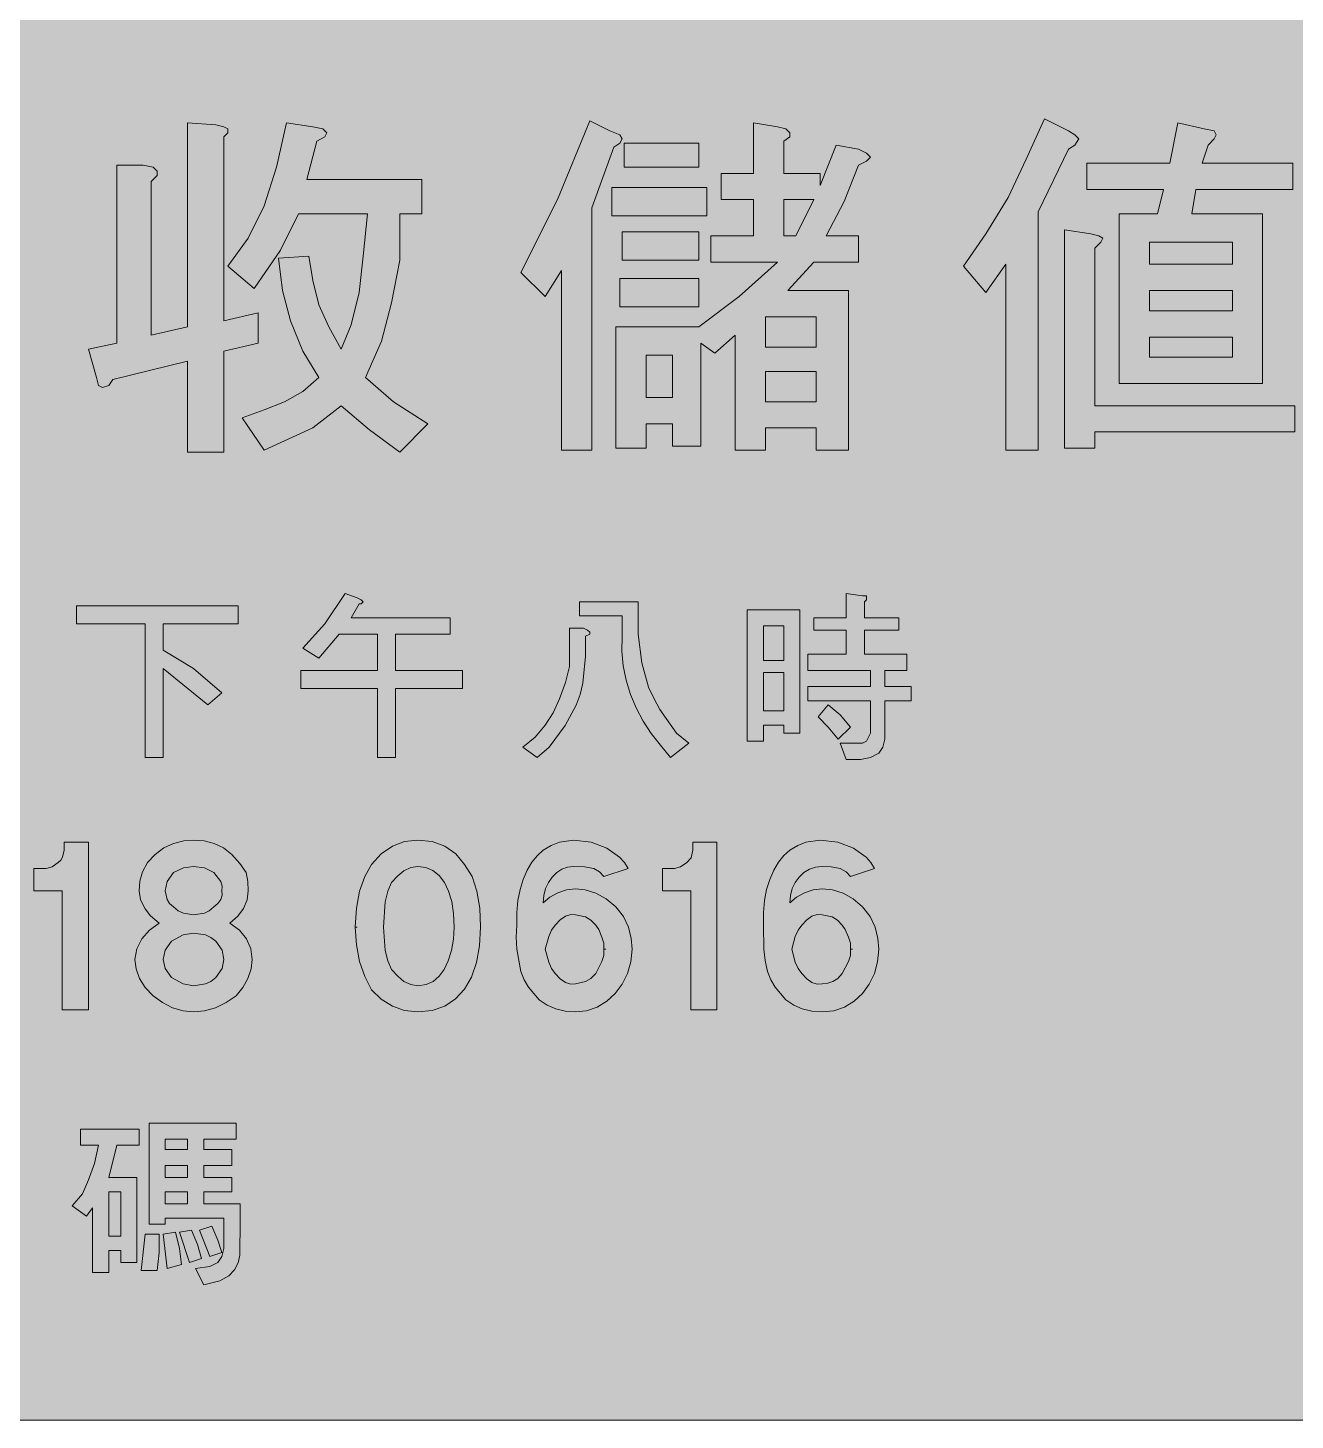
# Model space of a CAD drawing. Header units: metres. Extents: x 10 to 559, y 12 to 260.
# Drawn here: x 342.5 to 455.4, y 12.1 to 136.1 of the extents above; entities that cross this region are included whole.
import ezdxf

# ---------------------------------------------------------------- set-up
doc = ezdxf.new("R2010")
doc.units = ezdxf.units.M
for name, color, linetype, true_color in [('FILL_FIREBRICK_C36B00', 7, 'Continuous', 0xc36b00), ('FILL_WHITE_FFFFFF', 7, 'Continuous', 0xffffff), ('STROKE_WHITE_FFFFFF', 7, 'Continuous', 0xffffff)]:
    doc.layers.add(name, color=color, linetype=linetype, true_color=true_color)

msp = doc.modelspace()

# ---------------------------------------------------------------- hatches: boundary and pattern name
at = {"layer": 'FILL_FIREBRICK_C36B00', "true_color": 0xc36b00}
h = msp.add_hatch(color=7, dxfattribs=at)
h.dxf.hatch_style = 1
h.paths.add_polyline_path([(553.76, 259.97), (555.08, 259.58), (556.32, 258.96), (557.46, 258.12), (558.3, 256.98), (558.92, 255.74), (559.31, 254.42), (559.44, 253.08), (559.44, 19.26), (559.31, 17.91), (558.9, 16.56), (558.25, 15.32), (557.46, 14.22), (556.29, 13.28), (555.01, 12.6), (553.69, 12.2), (552.42, 12.06), (17.28, 12.06), (16.04, 12.2), (14.78, 12.6), (13.56, 13.28), (12.42, 14.22), (11.48, 15.36), (10.8, 16.61), (10.4, 17.92), (10.26, 19.26), (10.26, 253.08), (10.4, 254.34), (10.8, 255.6), (11.48, 256.93), (12.42, 258.12), (13.52, 259.04), (14.12, 259.36), (14.76, 259.56), (16.09, 259.97), (17.28, 260.1), (552.42, 260.1), (553.76, 259.97)])
at = {"layer": 'FILL_WHITE_FFFFFF', "true_color": 0xffffff}
h = msp.add_hatch(color=7, dxfattribs=at)
h.dxf.hatch_style = 1
h.paths.add_polyline_path([(389.7, 120.78), (392.58, 127.8), (394.38, 126.9), (395.28, 126.54), (395.46, 126.18), (395.28, 125.82), (394.74, 125.46), (392.76, 120.06), (392.76, 98.46), (390.06, 98.46), (390.06, 114.48), (388.62, 112.14), (386.46, 114.3), (389.7, 120.78)])
h = msp.add_hatch(color=7, dxfattribs=at)
h.dxf.hatch_style = 1
h.paths.add_polyline_path([(427.86, 117.72), (429.84, 120.96), (431.46, 124.38), (433.08, 127.98), (435.24, 126.9), (435.78, 126.54), (436.14, 126.18), (435.78, 125.64), (435.24, 125.28), (432.54, 119.7), (432.54, 98.46), (429.66, 98.46), (429.66, 115.02), (427.86, 112.5), (425.88, 114.84), (427.86, 117.72)])
h = msp.add_hatch(color=7, dxfattribs=at)
h.dxf.hatch_style = 1
h.paths.add_polyline_path([(350.46, 108), (350.46, 123.84), (352.8, 123.84), (353.7, 123.66), (354.06, 123.3), (354.06, 122.94), (353.52, 122.4), (353.52, 108.72), (356.76, 109.44), (356.76, 127.62), (359.28, 127.44), (360, 127.26), (360.36, 127.08), (360.36, 126.72), (360, 126.36), (360, 109.98), (363.06, 110.7), (363.06, 108), (360, 107.28), (360, 98.28), (356.76, 98.28), (356.76, 106.38), (350.1, 104.76), (349.74, 104.22), (349.2, 104.04), (348.84, 104.22), (348.66, 104.94), (347.94, 107.46), (350.46, 108)])
h = msp.add_hatch(color=7, dxfattribs=at)
h.dxf.hatch_style = 1
h.paths.add_polyline_path([(362.16, 117.36), (363.6, 120.24), (364.68, 123.66), (365.58, 127.62), (367.92, 127.26), (368.82, 127.08), (369.18, 126.72), (369, 126.36), (368.28, 126), (367.38, 122.58), (377.64, 122.58), (377.64, 119.52), (375.66, 119.52), (375.66, 115.38), (374.94, 111.6), (374.04, 108.18), (372.6, 104.94), (375.12, 102.78), (378.18, 100.8), (375.66, 98.28), (372.96, 100.26), (370.44, 102.42), (367.92, 100.44), (363.6, 98.46), (361.62, 101.34), (363.6, 102.06), (365.4, 102.78), (367.02, 103.68), (368.46, 104.94), (367.02, 107.28), (365.94, 109.98), (365.22, 112.68), (364.86, 115.56), (367.56, 115.74), (367.92, 113.58), (368.46, 111.42), (369.36, 109.44), (370.44, 107.46), (371.34, 109.62), (372.06, 112.5), (372.42, 115.74), (372.78, 119.52), (366.66, 119.52), (365.04, 116.28), (362.7, 112.86), (360.36, 114.84), (362.16, 117.36)])
h = msp.add_hatch(color=7, dxfattribs=at)
h.dxf.hatch_style = 1
h.paths.add_polyline_path([(403.38, 115.2), (403.38, 117.54), (407.16, 117.54), (407.16, 120.78), (404.28, 120.78), (404.28, 123.12), (407.16, 123.12), (407.16, 127.62), (409.32, 127.26), (410.04, 127.08), (410.4, 126.72), (410.4, 126.36), (409.86, 126), (409.86, 123.12), (413.1, 123.12), (413.1, 122.04), (414.54, 125.64), (416.52, 125.28), (417.24, 124.92), (417.6, 124.56), (417.24, 124.2), (416.52, 123.84), (415.26, 120.6), (413.64, 117.54), (416.52, 117.54), (416.52, 115.2), (412.56, 115.2), (410.22, 112.68), (415.62, 112.68), (415.62, 98.46), (412.74, 98.46), (412.74, 100.44), (408.24, 100.44), (408.24, 98.46), (405.54, 98.46), (405.54, 108.72), (403.74, 107.1), (402.48, 108), (402.48, 98.82), (399.96, 98.82), (399.96, 100.8), (397.62, 100.8), (397.62, 98.64), (394.92, 98.64), (394.92, 109.44), (402.3, 109.44), (405.9, 112.14), (409.32, 115.2), (403.38, 115.2)])
h.paths.add_polyline_path([(412.56, 120.78), (409.86, 120.78), (409.86, 117.54), (410.94, 117.54), (412.56, 120.78)], flags=16)
h.paths.add_polyline_path([(397.62, 103.14), (399.96, 103.14), (399.96, 106.92), (397.62, 106.92), (397.62, 103.14)], flags=16)
h.paths.add_polyline_path([(408.24, 110.34), (408.24, 107.64), (412.74, 107.64), (412.74, 110.34), (408.24, 110.34)], flags=16)
h.paths.add_polyline_path([(412.74, 105.48), (408.24, 105.48), (408.24, 102.78), (412.74, 102.78), (412.74, 105.48)], flags=16)
h = msp.add_hatch(color=7, dxfattribs=at)
h.dxf.hatch_style = 1
h.paths.add_polyline_path([(448.2, 126.9), (448.38, 126.54), (448.2, 126.18), (447.66, 125.64), (447.12, 124.02), (455.22, 124.02), (455.22, 121.68), (446.58, 121.68), (446.22, 119.52), (452.52, 119.52), (452.52, 104.4), (439.74, 104.4), (439.74, 119.52), (443.16, 119.52), (443.7, 121.68), (436.86, 121.68), (436.86, 124.02), (444.24, 124.02), (444.96, 127.62), (447.3, 127.08), (448.2, 126.9)])
h.paths.add_polyline_path([(442.44, 110.88), (449.82, 110.88), (449.82, 112.68), (442.44, 112.68), (442.44, 110.88)], flags=16)
h.paths.add_polyline_path([(442.44, 108.54), (442.44, 106.74), (449.82, 106.74), (449.82, 108.54), (442.44, 108.54)], flags=16)
h.paths.add_polyline_path([(449.82, 117), (442.44, 117), (442.44, 115.02), (449.82, 115.02), (449.82, 117)], flags=16)
h = msp.add_hatch(color=7, dxfattribs=at)
h.dxf.hatch_style = 1
h.paths.add_polyline_path([(402.3, 125.82), (402.3, 123.66), (395.64, 123.66), (395.64, 125.82), (402.3, 125.82)])
h = msp.add_hatch(color=7, dxfattribs=at)
h.dxf.hatch_style = 1
h.paths.add_polyline_path([(403.02, 121.86), (403.02, 119.34), (394.56, 119.34), (394.56, 121.86), (403.02, 121.86)])
h = msp.add_hatch(color=7, dxfattribs=at)
h.dxf.hatch_style = 1
h.paths.add_polyline_path([(402.3, 117.9), (402.3, 115.38), (395.46, 115.38), (395.46, 117.9), (402.3, 117.9)])
h = msp.add_hatch(color=7, dxfattribs=at)
h.dxf.hatch_style = 1
h.paths.add_polyline_path([(437.94, 117.54), (438.3, 117.36), (438.12, 117), (437.58, 116.46), (437.58, 102.42), (455.4, 102.42), (455.4, 100.08), (437.58, 100.08), (437.58, 98.64), (434.88, 98.64), (434.88, 118.08), (437.22, 117.72), (437.94, 117.54)])
h = msp.add_hatch(color=7, dxfattribs=at)
h.dxf.hatch_style = 1
h.paths.add_polyline_path([(402.3, 113.76), (402.3, 111.24), (395.28, 111.24), (395.28, 113.76), (402.3, 113.76)])
h = msp.add_hatch(color=7, dxfattribs=at)
h.dxf.hatch_style = 1
h.paths.add_polyline_path([(369, 82.98), (370.8, 85.68), (371.88, 85.32), (372.24, 85.14), (372.42, 84.96), (372.24, 84.78), (372.06, 84.78), (371.34, 83.52), (380.16, 83.52), (380.16, 82.08), (375.3, 82.08), (375.3, 78.84), (381.24, 78.84), (381.24, 77.22), (375.3, 77.22), (375.3, 71.1), (373.68, 71.1), (373.68, 77.22), (366.84, 77.22), (366.84, 78.84), (373.68, 78.84), (373.68, 82.08), (370.26, 82.08), (368.46, 79.92), (367.02, 80.82), (369, 82.98)])
h = msp.add_hatch(color=7, dxfattribs=at)
h.dxf.hatch_style = 1
h.paths.add_polyline_path([(415.44, 82.44), (412.56, 82.44), (412.56, 83.52), (415.44, 83.52), (415.44, 85.68), (416.88, 85.5), (417.24, 85.5), (417.24, 85.14), (417.06, 84.96), (417.06, 83.52), (420.12, 83.52), (420.12, 82.44), (417.06, 82.44), (417.06, 80.28), (420.84, 80.28), (420.84, 78.84), (418.86, 78.84), (418.86, 77.4), (421.2, 77.4), (421.2, 76.14), (418.86, 76.14), (418.86, 72.72), (418.68, 72), (418.32, 71.46), (417.6, 71.1), (416.7, 70.92), (415.44, 70.92), (414.9, 72.36), (416.88, 72.36), (417.24, 72.54), (417.6, 73.26), (417.6, 76.14), (412.02, 76.14), (412.02, 77.4), (417.6, 77.4), (417.6, 78.84), (412.02, 78.84), (412.02, 80.28), (415.44, 80.28), (415.44, 82.44)])
h = msp.add_hatch(color=7, dxfattribs=at)
h.dxf.hatch_style = 1
h.paths.add_polyline_path([(361.26, 84.6), (361.26, 82.98), (354.6, 82.98), (354.6, 80.64), (357.3, 79.02), (359.82, 76.86), (358.56, 75.78), (354.6, 79.02), (354.6, 71.1), (352.98, 71.1), (352.98, 82.98), (346.86, 82.98), (346.86, 84.6), (361.26, 84.6)])
h = msp.add_hatch(color=7, dxfattribs=at)
h.dxf.hatch_style = 1
h.paths.add_polyline_path([(396.9, 84.96), (396.9, 82.08), (397.22, 79.52), (397.83, 77.36), (398.28, 76.36), (398.83, 75.36), (400.32, 73.26), (401.4, 72.36), (399.78, 71.1), (398.88, 72.18), (398.07, 73.22), (397.35, 74.33), (396.73, 75.5), (396.22, 76.71), (395.83, 77.97), (395.57, 79.26), (395.44, 80.57), (395.46, 81.9), (395.46, 83.7), (391.68, 83.7), (391.68, 84.96), (396.9, 84.96)])
h = msp.add_hatch(color=7, dxfattribs=at)
h.dxf.hatch_style = 1
h.paths.add_polyline_path([(409.86, 73.26), (409.86, 73.98), (408.06, 73.98), (408.06, 72.54), (406.62, 72.54), (406.62, 84.24), (411.3, 84.24), (411.3, 73.26), (409.86, 73.26)])
h.paths.add_polyline_path([(408.06, 82.8), (408.06, 79.74), (409.86, 79.74), (409.86, 82.8), (408.06, 82.8)], flags=16)
h.paths.add_polyline_path([(409.86, 78.66), (408.06, 78.66), (408.06, 75.24), (409.86, 75.24), (409.86, 78.66)], flags=16)
h = msp.add_hatch(color=7, dxfattribs=at)
h.dxf.hatch_style = 1
h.paths.add_polyline_path([(387.72, 72.9), (388.62, 73.98), (389.34, 75.06), (389.88, 76.32), (390.42, 77.76), (390.78, 79.2), (390.78, 82.62), (392.04, 82.62), (392.4, 82.44), (392.58, 82.26), (392.58, 82.08), (392.22, 81.9), (392.22, 80.1), (391.96, 77.72), (391.72, 76.7), (391.38, 75.75), (390.41, 73.94), (388.98, 72), (387.9, 71.1), (386.64, 72), (387.72, 72.9)])
h = msp.add_hatch(color=7, dxfattribs=at)
h.dxf.hatch_style = 1
h.paths.add_polyline_path([(414.9, 74.88), (415.8, 73.8), (414.72, 72.72), (413.82, 73.8), (412.92, 74.7), (413.82, 75.78), (414.9, 74.88)])
h = msp.add_hatch(color=7, dxfattribs=at)
h.dxf.hatch_style = 1
h.paths.add_polyline_path([(345.6, 48.6), (345.6, 59.22), (343.08, 59.22), (343.08, 61.2), (344.16, 61.2), (344.7, 61.34), (345.24, 61.74), (345.48, 61.93), (345.64, 62.21), (345.78, 62.82), (345.78, 63.54), (347.94, 63.54), (347.94, 48.6), (345.6, 48.6)])
h = msp.add_hatch(color=7, dxfattribs=at)
h.dxf.hatch_style = 1
h.paths.add_polyline_path([(362.39, 54.04), (362.52, 53.1), (362.42, 52.26), (362.14, 51.41), (361.68, 50.59), (361.08, 49.86), (360.21, 49.26), (359.26, 48.8), (358.27, 48.52), (357.3, 48.42), (356.36, 48.52), (355.43, 48.8), (354.54, 49.26), (353.7, 49.86), (352.99, 50.59), (352.48, 51.41), (352.18, 52.26), (352.08, 53.1), (352.24, 54.04), (352.69, 54.92), (353.37, 55.71), (354.24, 56.34), (353.47, 56.97), (352.98, 57.6), (352.57, 58.41), (352.44, 59.22), (352.51, 60.06), (352.75, 60.91), (353.2, 61.73), (353.88, 62.46), (354.64, 63.04), (355.52, 63.43), (356.44, 63.65), (357.3, 63.72), (358.24, 63.65), (359.14, 63.43), (359.98, 63.04), (360.72, 62.46), (361.42, 61.65), (361.98, 60.84), (362.14, 60.03), (362.16, 59.22), (362.06, 58.42), (361.75, 57.65), (361.25, 56.94), (360.54, 56.34), (361.38, 55.71), (362, 54.92), (362.39, 54.04)])
h.paths.add_polyline_path([(354.76, 53.91), (354.6, 53.1), (354.76, 52.29), (355.32, 51.48), (356.38, 50.92), (357.3, 50.76), (358.36, 50.92), (358.84, 51.14), (359.28, 51.48), (359.84, 52.29), (360, 53.1), (359.84, 53.91), (359.28, 54.72), (358.84, 55.06), (358.36, 55.28), (357.3, 55.44), (356.38, 55.28), (355.32, 54.72), (354.76, 53.91)], flags=16)
h.paths.add_polyline_path([(358.69, 57.44), (359.1, 57.78), (359.47, 58.08), (359.73, 58.43), (359.86, 58.82), (359.82, 59.22), (359.86, 59.63), (359.73, 60.03), (359.1, 60.84), (358.27, 61.25), (357.3, 61.38), (356.4, 61.25), (355.5, 60.84), (354.94, 60.03), (354.78, 59.22), (354.94, 58.43), (355.16, 58.08), (355.5, 57.78), (355.93, 57.44), (356.4, 57.22), (357.3, 57.06), (358.27, 57.22), (358.69, 57.44)], flags=16)
h = msp.add_hatch(color=7, dxfattribs=at)
h.dxf.hatch_style = 1
h.paths.add_polyline_path([(372.08, 59.18), (372.54, 60.49), (373.14, 61.56), (374.01, 62.51), (375.01, 63.18), (376.1, 63.59), (377.28, 63.72), (378.56, 63.59), (379.69, 63.18), (380.65, 62.51), (381.42, 61.56), (382.1, 60.49), (382.54, 59.18), (382.79, 57.66), (382.86, 55.98), (382.77, 54.31), (382.49, 52.82), (382.04, 51.53), (381.42, 50.45), (380.63, 49.58), (379.67, 48.94), (378.55, 48.55), (377.28, 48.42), (376.1, 48.55), (375.01, 48.94), (374.01, 49.56), (373.14, 50.4), (372.54, 51.58), (372.08, 52.92), (371.8, 54.4), (371.7, 55.98), (371.8, 57.66), (372.08, 59.18)])
h.paths.add_polyline_path([(378.65, 51.14), (379.18, 51.6), (379.62, 52.2), (379.99, 52.97), (380.27, 53.89), (380.46, 54.91), (380.52, 55.98), (380.46, 57.19), (380.29, 58.27), (380.02, 59.19), (379.64, 59.96), (379.18, 60.57), (378.62, 61.02), (377.99, 61.29), (377.28, 61.38), (376.64, 61.28), (376.04, 61), (375.48, 60.54), (374.94, 59.94), (374.6, 59.17), (374.38, 58.23), (374.22, 55.98), (374.38, 53.89), (374.6, 52.97), (374.94, 52.2), (375.48, 51.6), (376.04, 51.14), (376.64, 50.86), (377.28, 50.76), (378.03, 50.86), (378.65, 51.14)], flags=16)
h = msp.add_hatch(color=7, dxfattribs=at)
h.dxf.hatch_style = 1
h.paths.add_polyline_path([(389.56, 48.69), (388.79, 49.03), (388.08, 49.5), (387.13, 50.63), (386.76, 51.27), (386.46, 52.02), (386.08, 54.02), (386.03, 55.08), (386.1, 56.16), (386.09, 57.28), (386.19, 58.34), (386.38, 59.33), (386.66, 60.23), (387.02, 61.04), (387.44, 61.75), (387.92, 62.35), (388.44, 62.82), (389.16, 63.25), (389.88, 63.54), (391.14, 63.72), (392.71, 63.53), (394.11, 63), (395.24, 62.2), (395.67, 61.72), (396, 61.2), (393.84, 60.48), (393.46, 60.91), (392.94, 61.2), (392.11, 61.36), (391.14, 61.38), (390.61, 61.31), (390.11, 61.13), (389.65, 60.83), (389.25, 60.44), (388.91, 59.96), (388.66, 59.41), (388.5, 58.8), (388.44, 58.14), (389.04, 58.64), (389.74, 59.04), (390.52, 59.3), (391.32, 59.4), (392.19, 59.3), (393.12, 59), (394.05, 58.49), (394.92, 57.78), (395.6, 56.91), (396.04, 55.96), (396.29, 54.97), (396.36, 54), (396.25, 52.88), (395.95, 51.84), (395.48, 50.89), (394.85, 50.06), (394.1, 49.38), (393.25, 48.86), (392.31, 48.53), (391.32, 48.42), (390.41, 48.49), (389.56, 48.69)])
h.paths.add_polyline_path([(393.84, 54.07), (393.84, 54.18), (393.84, 54.36), (393.84, 54.54), (393.66, 55.08), (393.39, 55.76), (393.12, 56.16), (392.69, 56.6), (392.22, 56.88), (391.32, 57.06), (390.89, 57.1), (390.42, 56.95), (389.95, 56.63), (389.52, 56.16), (389.18, 55.7), (388.93, 55.15), (388.62, 54), (388.93, 52.85), (389.18, 52.3), (389.52, 51.84), (389.95, 51.37), (390.42, 51.05), (390.89, 50.9), (391.32, 50.94), (392.22, 51.12), (392.69, 51.4), (393.12, 51.84), (393.66, 52.92), (393.84, 53.46), (393.84, 53.64), (393.84, 53.71), (393.84, 53.82), (393.84, 54), (393.84, 54.07)], flags=16)
h = msp.add_hatch(color=7, dxfattribs=at)
h.dxf.hatch_style = 1
h.paths.add_polyline_path([(401.58, 48.6), (401.58, 59.22), (399.06, 59.22), (399.06, 61.2), (400.14, 61.2), (400.68, 61.34), (401.22, 61.74), (401.63, 62.15), (401.76, 62.82), (401.76, 63.54), (403.92, 63.54), (403.92, 48.6), (401.58, 48.6)])
h = msp.add_hatch(color=7, dxfattribs=at)
h.dxf.hatch_style = 1
h.paths.add_polyline_path([(411.52, 48.69), (410.75, 49.03), (410.04, 49.5), (409.09, 50.63), (408.72, 51.27), (408.42, 52.02), (408.21, 53), (408.1, 54.02), (408.06, 56.16), (408.05, 57.28), (408.15, 58.34), (408.34, 59.33), (408.62, 60.23), (408.98, 61.04), (409.4, 61.75), (409.88, 62.35), (410.4, 62.82), (411.12, 63.25), (411.84, 63.54), (413.1, 63.72), (414.67, 63.53), (416.07, 63), (417.2, 62.2), (417.63, 61.72), (417.96, 61.2), (415.8, 60.48), (415.42, 60.91), (414.9, 61.2), (414.09, 61.36), (413.28, 61.38), (412.69, 61.31), (412.15, 61.13), (411.66, 60.83), (411.23, 60.44), (410.88, 59.96), (410.62, 59.41), (410.46, 58.8), (410.4, 58.14), (411, 58.64), (411.7, 59.04), (412.48, 59.3), (413.28, 59.4), (414.22, 59.3), (415.15, 59), (416.04, 58.49), (416.88, 57.78), (417.56, 56.91), (418, 55.96), (418.25, 54.97), (418.32, 54), (418.22, 52.88), (417.94, 51.84), (417.48, 50.89), (416.88, 50.06), (416.14, 49.38), (415.28, 48.86), (414.32, 48.53), (413.28, 48.42), (412.37, 48.49), (411.52, 48.69)])
h.paths.add_polyline_path([(415.8, 54.07), (415.8, 54.18), (415.8, 54.36), (415.8, 54.54), (415.62, 55.08), (415.35, 55.76), (415.08, 56.16), (414.65, 56.6), (414.18, 56.88), (413.28, 57.06), (412.85, 57.1), (412.38, 56.95), (411.91, 56.63), (411.48, 56.16), (411.14, 55.7), (410.89, 55.15), (410.58, 54), (410.89, 52.85), (411.14, 52.3), (411.48, 51.84), (411.91, 51.37), (412.38, 51.05), (412.85, 50.9), (413.28, 50.94), (413.79, 50.98), (414.25, 51.12), (414.67, 51.4), (415.08, 51.84), (415.62, 52.92), (415.8, 53.46), (415.8, 53.64), (415.8, 53.71), (415.8, 53.82), (415.8, 54), (415.8, 54.07)], flags=16)
h = msp.add_hatch(color=7, dxfattribs=at)
h.dxf.hatch_style = 1
h.paths.add_polyline_path([(358.2, 36.18), (360.72, 36.18), (360.72, 34.74), (358.2, 34.74), (358.2, 33.66), (360.72, 33.66), (360.72, 32.4), (358.2, 32.4), (358.2, 31.32), (361.44, 31.32), (361.44, 29.88), (361.42, 26.76), (361.26, 26.08), (360.95, 25.46), (360.43, 24.93), (359.64, 24.48), (358.2, 24.12), (357.48, 25.56), (358.74, 25.74), (359.46, 26.1), (359.82, 26.64), (360, 27.36), (360, 30.06), (354.78, 30.06), (354.78, 29.52), (353.34, 29.52), (353.34, 38.52), (361.08, 38.52), (361.08, 37.08), (358.2, 37.08), (358.2, 36.18)])
h.paths.add_polyline_path([(354.78, 31.32), (356.76, 31.32), (356.76, 32.4), (354.78, 32.4), (354.78, 31.32)], flags=16)
h.paths.add_polyline_path([(354.78, 37.08), (354.78, 36.18), (356.76, 36.18), (356.76, 37.08), (354.78, 37.08)], flags=16)
h.paths.add_polyline_path([(356.76, 34.74), (354.78, 34.74), (354.78, 33.66), (356.76, 33.66), (356.76, 34.74)], flags=16)
h = msp.add_hatch(color=7, dxfattribs=at)
h.dxf.hatch_style = 1
h.paths.add_polyline_path([(352.44, 37.98), (352.44, 36.54), (350.46, 36.54), (349.74, 33.66), (352.26, 33.66), (352.26, 26.1), (350.82, 26.1), (350.82, 27.18), (349.74, 27.18), (349.74, 25.2), (348.3, 25.2), (348.3, 30.96), (347.76, 30.24), (346.5, 31.14), (347.4, 32.22), (347.94, 33.48), (348.48, 34.92), (348.84, 36.54), (347.22, 36.54), (347.22, 37.98), (352.44, 37.98)])
h.paths.add_polyline_path([(350.82, 32.4), (349.74, 32.4), (349.74, 28.44), (350.82, 28.44), (350.82, 32.4)], flags=16)
h = msp.add_hatch(color=7, dxfattribs=at)
h.dxf.hatch_style = 1
h.paths.add_polyline_path([(352.98, 28.62), (354.24, 28.62), (354.24, 27), (354.06, 25.38), (352.62, 25.38), (352.98, 28.62)])
h = msp.add_hatch(color=7, dxfattribs=at)
h.dxf.hatch_style = 1
h.paths.add_polyline_path([(354.6, 28.62), (355.68, 28.8), (356.04, 27.36), (356.22, 25.92), (354.96, 25.56), (354.6, 28.62)])
h = msp.add_hatch(color=7, dxfattribs=at)
h.dxf.hatch_style = 1
h.paths.add_polyline_path([(356.04, 28.8), (357.12, 28.98), (357.66, 27.72), (358.02, 26.46), (356.94, 26.1), (356.04, 28.8)])
h = msp.add_hatch(color=7, dxfattribs=at)
h.dxf.hatch_style = 1
h.paths.add_polyline_path([(357.84, 28.98), (358.92, 29.34), (359.46, 28.08), (359.82, 27), (358.74, 26.64), (357.84, 28.98)])

# ---------------------------------------------------------------- linework, layer by layer
at = {"layer": 'FILL_FIREBRICK_C36B00', "lineweight": 0, "true_color": 0xc36b00}
msp.add_lwpolyline([(17.28, 260.1), (552.42, 260.1), (553.76, 259.97), (555.08, 259.58), (556.32, 258.96), (557.46, 258.12), (558.3, 256.98), (558.92, 255.74), (559.31, 254.42), (559.44, 253.08), (559.44, 19.26), (559.31, 17.91), (558.9, 16.56), (558.25, 15.32), (557.46, 14.22), (556.29, 13.28), (555.01, 12.6), (553.69, 12.2), (552.42, 12.06), (17.28, 12.06)], dxfattribs=at)
at = {"layer": 'FILL_WHITE_FFFFFF', "lineweight": 0, "true_color": 0xffffff}
for points in [[(389.7, 120.78), (392.58, 127.8), (394.38, 126.9), (395.28, 126.54), (395.46, 126.18), (395.28, 125.82), (394.74, 125.46), (392.76, 120.06), (392.76, 98.46), (390.06, 98.46), (390.06, 114.48), (388.62, 112.14), (386.46, 114.3)], [(427.86, 117.72), (429.84, 120.96), (431.46, 124.38), (433.08, 127.98), (435.24, 126.9), (435.78, 126.54), (436.14, 126.18), (435.78, 125.64), (435.24, 125.28), (432.54, 119.7), (432.54, 98.46), (429.66, 98.46), (429.66, 115.02), (427.86, 112.5), (425.88, 114.84)], [(350.46, 108), (350.46, 123.84), (352.8, 123.84), (353.7, 123.66), (354.06, 123.3), (354.06, 122.94), (353.52, 122.4), (353.52, 108.72), (356.76, 109.44), (356.76, 127.62), (359.28, 127.44), (360, 127.26), (360.36, 127.08), (360.36, 126.72), (360, 126.36), (360, 109.98), (363.06, 110.7), (363.06, 108), (360, 107.28), (360, 98.28), (356.76, 98.28), (356.76, 106.38), (350.1, 104.76), (349.74, 104.22), (349.2, 104.04), (348.84, 104.22), (348.66, 104.94), (347.94, 107.46)], [(362.16, 117.36), (363.6, 120.24), (364.68, 123.66), (365.58, 127.62), (367.92, 127.26), (368.82, 127.08), (369.18, 126.72), (369, 126.36), (368.28, 126), (367.38, 122.58), (377.64, 122.58), (377.64, 119.52), (375.66, 119.52), (375.66, 115.38), (374.94, 111.6), (374.04, 108.18), (372.6, 104.94), (375.12, 102.78), (378.18, 100.8), (375.66, 98.28), (372.96, 100.26), (370.44, 102.42), (367.92, 100.44), (363.6, 98.46), (361.62, 101.34), (363.6, 102.06), (365.4, 102.78), (367.02, 103.68), (368.46, 104.94), (367.02, 107.28), (365.94, 109.98), (365.22, 112.68), (364.86, 115.56), (367.56, 115.74), (367.92, 113.58), (368.46, 111.42), (369.36, 109.44), (370.44, 107.46), (371.34, 109.62), (372.06, 112.5), (372.42, 115.74), (372.78, 119.52), (366.66, 119.52), (365.04, 116.28), (362.7, 112.86), (360.36, 114.84)], [(403.38, 115.2), (403.38, 117.54), (407.16, 117.54), (407.16, 120.78), (404.28, 120.78), (404.28, 123.12), (407.16, 123.12), (407.16, 127.62), (409.32, 127.26), (410.04, 127.08), (410.4, 126.72), (410.4, 126.36), (409.86, 126), (409.86, 123.12), (413.1, 123.12), (413.1, 122.04), (414.54, 125.64), (416.52, 125.28), (417.24, 124.92), (417.6, 124.56), (417.24, 124.2), (416.52, 123.84), (415.26, 120.6), (413.64, 117.54), (416.52, 117.54), (416.52, 115.2), (412.56, 115.2), (410.22, 112.68), (415.62, 112.68), (415.62, 98.46), (412.74, 98.46), (412.74, 100.44), (408.24, 100.44), (408.24, 98.46), (405.54, 98.46), (405.54, 108.72), (403.74, 107.1), (402.48, 108), (402.48, 98.82), (399.96, 98.82), (399.96, 100.8), (397.62, 100.8), (397.62, 98.64), (394.92, 98.64), (394.92, 109.44), (402.3, 109.44), (405.9, 112.14), (409.32, 115.2)], [(448.2, 126.9), (448.38, 126.54), (448.2, 126.18), (447.66, 125.64), (447.12, 124.02), (455.22, 124.02), (455.22, 121.68), (446.58, 121.68), (446.22, 119.52), (452.52, 119.52), (452.52, 104.4), (439.74, 104.4), (439.74, 119.52), (443.16, 119.52), (443.7, 121.68), (436.86, 121.68), (436.86, 124.02), (444.24, 124.02), (444.96, 127.62), (447.3, 127.08)], [(402.3, 125.82), (402.3, 123.66), (395.64, 123.66), (395.64, 125.82)], [(403.02, 121.86), (403.02, 119.34), (394.56, 119.34), (394.56, 121.86)], [(412.56, 120.78), (409.86, 120.78), (409.86, 117.54), (410.94, 117.54)], [(402.3, 117.9), (402.3, 115.38), (395.46, 115.38), (395.46, 117.9)], [(437.94, 117.54), (438.3, 117.36), (438.12, 117), (437.58, 116.46), (437.58, 102.42), (455.4, 102.42), (455.4, 100.08), (437.58, 100.08), (437.58, 98.64), (434.88, 98.64), (434.88, 118.08), (437.22, 117.72)], [(449.82, 117), (442.44, 117), (442.44, 115.02), (449.82, 115.02)], [(402.3, 113.76), (402.3, 111.24), (395.28, 111.24), (395.28, 113.76)], [(442.44, 110.88), (449.82, 110.88), (449.82, 112.68), (442.44, 112.68)], [(408.24, 110.34), (408.24, 107.64), (412.74, 107.64), (412.74, 110.34)], [(442.44, 108.54), (442.44, 106.74), (449.82, 106.74), (449.82, 108.54)], [(397.62, 103.14), (399.96, 103.14), (399.96, 106.92), (397.62, 106.92)], [(412.74, 105.48), (408.24, 105.48), (408.24, 102.78), (412.74, 102.78)], [(369, 82.98), (370.8, 85.68), (371.88, 85.32), (372.24, 85.14), (372.42, 84.96), (372.24, 84.78), (372.06, 84.78), (371.34, 83.52), (380.16, 83.52), (380.16, 82.08), (375.3, 82.08), (375.3, 78.84), (381.24, 78.84), (381.24, 77.22), (375.3, 77.22), (375.3, 71.1), (373.68, 71.1), (373.68, 77.22), (366.84, 77.22), (366.84, 78.84), (373.68, 78.84), (373.68, 82.08), (370.26, 82.08), (368.46, 79.92), (367.02, 80.82)], [(415.44, 82.44), (412.56, 82.44), (412.56, 83.52), (415.44, 83.52), (415.44, 85.68), (416.88, 85.5), (417.24, 85.5), (417.24, 85.14), (417.06, 84.96), (417.06, 83.52), (420.12, 83.52), (420.12, 82.44), (417.06, 82.44), (417.06, 80.28), (420.84, 80.28), (420.84, 78.84), (418.86, 78.84), (418.86, 77.4), (421.2, 77.4), (421.2, 76.14), (418.86, 76.14), (418.86, 72.72), (418.68, 72), (418.32, 71.46), (417.6, 71.1), (416.7, 70.92), (415.44, 70.92), (414.9, 72.36), (416.88, 72.36), (417.24, 72.54), (417.6, 73.26), (417.6, 76.14), (412.02, 76.14), (412.02, 77.4), (417.6, 77.4), (417.6, 78.84), (412.02, 78.84), (412.02, 80.28), (415.44, 80.28)], [(361.26, 84.6), (361.26, 82.98), (354.6, 82.98), (354.6, 80.64), (357.3, 79.02), (359.82, 76.86), (358.56, 75.78), (354.6, 79.02), (354.6, 71.1), (352.98, 71.1), (352.98, 82.98), (346.86, 82.98), (346.86, 84.6)], [(396.9, 84.96), (396.9, 82.08), (397.22, 79.52), (397.83, 77.36), (398.28, 76.36), (398.83, 75.36), (400.32, 73.26), (401.4, 72.36), (399.78, 71.1), (398.88, 72.18), (398.07, 73.22), (397.35, 74.33), (396.73, 75.5), (396.22, 76.71), (395.83, 77.97), (395.57, 79.26), (395.44, 80.57), (395.46, 81.9), (395.46, 83.7), (391.68, 83.7), (391.68, 84.96)], [(409.86, 73.26), (409.86, 73.98), (408.06, 73.98), (408.06, 72.54), (406.62, 72.54), (406.62, 84.24), (411.3, 84.24), (411.3, 73.26)], [(387.72, 72.9), (388.62, 73.98), (389.34, 75.06), (389.88, 76.32), (390.42, 77.76), (390.78, 79.2), (390.78, 82.62), (392.04, 82.62), (392.4, 82.44), (392.58, 82.26), (392.58, 82.08), (392.22, 81.9), (392.22, 80.1), (391.96, 77.72), (391.72, 76.7), (391.38, 75.75), (390.41, 73.94), (388.98, 72), (387.9, 71.1), (386.64, 72)], [(408.06, 82.8), (408.06, 79.74), (409.86, 79.74), (409.86, 82.8)], [(409.86, 78.66), (408.06, 78.66), (408.06, 75.24), (409.86, 75.24)], [(414.9, 74.88), (415.8, 73.8), (414.72, 72.72), (413.82, 73.8), (412.92, 74.7), (413.82, 75.78)], [(345.6, 48.6), (345.6, 59.22), (343.08, 59.22), (343.08, 61.2), (344.16, 61.2), (344.7, 61.34), (345.24, 61.74), (345.48, 61.93), (345.64, 62.21), (345.78, 62.82), (345.78, 63.54), (347.94, 63.54), (347.94, 48.6)], [(362.39, 54.04), (362.52, 53.1), (362.42, 52.26), (362.14, 51.41), (361.68, 50.59), (361.08, 49.86), (360.21, 49.26), (359.26, 48.8), (358.27, 48.52), (357.3, 48.42), (356.36, 48.52), (355.43, 48.8), (354.54, 49.26), (353.7, 49.86), (352.99, 50.59), (352.48, 51.41), (352.18, 52.26), (352.08, 53.1), (352.24, 54.04), (352.69, 54.92), (353.37, 55.71), (354.24, 56.34), (353.47, 56.97), (352.98, 57.6), (352.57, 58.41), (352.44, 59.22), (352.51, 60.06), (352.75, 60.91), (353.2, 61.73), (353.88, 62.46), (354.64, 63.04), (355.52, 63.43), (356.44, 63.65), (357.3, 63.72), (358.24, 63.65), (359.14, 63.43), (359.98, 63.04), (360.72, 62.46), (361.42, 61.65), (361.98, 60.84), (362.14, 60.03), (362.16, 59.22), (362.06, 58.42), (361.75, 57.65), (361.25, 56.94), (360.54, 56.34), (361.38, 55.71), (362, 54.92)], [(372.08, 59.18), (372.54, 60.49), (373.14, 61.56), (374.01, 62.51), (375.01, 63.18), (376.1, 63.59), (377.28, 63.72), (378.56, 63.59), (379.69, 63.18), (380.65, 62.51), (381.42, 61.56), (382.1, 60.49), (382.54, 59.18), (382.79, 57.66), (382.86, 55.98), (382.77, 54.31), (382.49, 52.82), (382.04, 51.53), (381.42, 50.45), (380.63, 49.58), (379.67, 48.94), (378.55, 48.55), (377.28, 48.42), (376.1, 48.55), (375.01, 48.94), (374.01, 49.56), (373.14, 50.4), (372.54, 51.58), (372.08, 52.92), (371.8, 54.4), (371.7, 55.98), (371.8, 57.66)], [(389.56, 48.69), (388.79, 49.03), (388.08, 49.5), (387.13, 50.63), (386.76, 51.27), (386.46, 52.02), (386.08, 54.02), (386.03, 55.08), (386.1, 56.16), (386.09, 57.28), (386.19, 58.34), (386.38, 59.33), (386.66, 60.23), (387.02, 61.04), (387.44, 61.75), (387.92, 62.35), (388.44, 62.82), (389.16, 63.25), (389.88, 63.54), (391.14, 63.72), (392.71, 63.53), (394.11, 63), (395.24, 62.2), (395.67, 61.72), (396, 61.2), (393.84, 60.48), (393.46, 60.91), (392.94, 61.2), (392.11, 61.36), (391.14, 61.38), (390.61, 61.31), (390.11, 61.13), (389.65, 60.83), (389.25, 60.44), (388.91, 59.96), (388.66, 59.41), (388.5, 58.8), (388.44, 58.14), (389.04, 58.64), (389.74, 59.04), (390.52, 59.3), (391.32, 59.4), (392.19, 59.3), (393.12, 59), (394.05, 58.49), (394.92, 57.78), (395.6, 56.91), (396.04, 55.96), (396.29, 54.97), (396.36, 54), (396.25, 52.88), (395.95, 51.84), (395.48, 50.89), (394.85, 50.06), (394.1, 49.38), (393.25, 48.86), (392.31, 48.53), (391.32, 48.42), (390.41, 48.49)], [(401.58, 48.6), (401.58, 59.22), (399.06, 59.22), (399.06, 61.2), (400.14, 61.2), (400.68, 61.34), (401.22, 61.74), (401.63, 62.15), (401.76, 62.82), (401.76, 63.54), (403.92, 63.54), (403.92, 48.6)], [(411.52, 48.69), (410.75, 49.03), (410.04, 49.5), (409.09, 50.63), (408.72, 51.27), (408.42, 52.02), (408.21, 53), (408.1, 54.02), (408.06, 56.16), (408.05, 57.28), (408.15, 58.34), (408.34, 59.33), (408.62, 60.23), (408.98, 61.04), (409.4, 61.75), (409.88, 62.35), (410.4, 62.82), (411.12, 63.25), (411.84, 63.54), (413.1, 63.72), (414.67, 63.53), (416.07, 63), (417.2, 62.2), (417.63, 61.72), (417.96, 61.2), (415.8, 60.48), (415.42, 60.91), (414.9, 61.2), (414.09, 61.36), (413.28, 61.38), (412.69, 61.31), (412.15, 61.13), (411.66, 60.83), (411.23, 60.44), (410.88, 59.96), (410.62, 59.41), (410.46, 58.8), (410.4, 58.14), (411, 58.64), (411.7, 59.04), (412.48, 59.3), (413.28, 59.4), (414.22, 59.3), (415.15, 59), (416.04, 58.49), (416.88, 57.78), (417.56, 56.91), (418, 55.96), (418.25, 54.97), (418.32, 54), (418.22, 52.88), (417.94, 51.84), (417.48, 50.89), (416.88, 50.06), (416.14, 49.38), (415.28, 48.86), (414.32, 48.53), (413.28, 48.42), (412.37, 48.49)], [(358.69, 57.44), (359.1, 57.78), (359.47, 58.08), (359.73, 58.43), (359.86, 58.82), (359.82, 59.22), (359.86, 59.63), (359.73, 60.03), (359.1, 60.84), (358.27, 61.25), (357.3, 61.38), (356.4, 61.25), (355.5, 60.84), (354.94, 60.03), (354.78, 59.22), (354.94, 58.43), (355.16, 58.08), (355.5, 57.78), (355.93, 57.44), (356.4, 57.22), (357.3, 57.06), (358.27, 57.22)], [(378.65, 51.14), (379.18, 51.6), (379.62, 52.2), (379.99, 52.97), (380.27, 53.89), (380.46, 54.91), (380.52, 55.98), (380.46, 57.19), (380.29, 58.27), (380.02, 59.19), (379.64, 59.96), (379.18, 60.57), (378.62, 61.02), (377.99, 61.29), (377.28, 61.38), (376.64, 61.28), (376.04, 61), (375.48, 60.54), (374.94, 59.94), (374.6, 59.17), (374.38, 58.23), (374.22, 55.98), (374.38, 53.89), (374.6, 52.97), (374.94, 52.2), (375.48, 51.6), (376.04, 51.14), (376.64, 50.86), (377.28, 50.76), (378.03, 50.86)], [(393.84, 54.07), (393.84, 54.18), (393.84, 54.36), (393.84, 54.54), (393.66, 55.08), (393.39, 55.76), (393.12, 56.16), (392.69, 56.6), (392.22, 56.88), (391.32, 57.06), (390.89, 57.1), (390.42, 56.95), (389.95, 56.63), (389.52, 56.16), (389.18, 55.7), (388.93, 55.15), (388.62, 54), (388.93, 52.85), (389.18, 52.3), (389.52, 51.84), (389.95, 51.37), (390.42, 51.05), (390.89, 50.9), (391.32, 50.94), (392.22, 51.12), (392.69, 51.4), (393.12, 51.84), (393.66, 52.92), (393.84, 53.46), (393.84, 53.64), (393.84, 53.71), (393.84, 53.82), (393.84, 54)], [(415.8, 54.07), (415.8, 54.18), (415.8, 54.36), (415.8, 54.54), (415.62, 55.08), (415.35, 55.76), (415.08, 56.16), (414.65, 56.6), (414.18, 56.88), (413.28, 57.06), (412.85, 57.1), (412.38, 56.95), (411.91, 56.63), (411.48, 56.16), (411.14, 55.7), (410.89, 55.15), (410.58, 54), (410.89, 52.85), (411.14, 52.3), (411.48, 51.84), (411.91, 51.37), (412.38, 51.05), (412.85, 50.9), (413.28, 50.94), (413.79, 50.98), (414.25, 51.12), (414.67, 51.4), (415.08, 51.84), (415.62, 52.92), (415.8, 53.46), (415.8, 53.64), (415.8, 53.71), (415.8, 53.82), (415.8, 54)], [(354.76, 53.91), (354.6, 53.1), (354.76, 52.29), (355.32, 51.48), (356.38, 50.92), (357.3, 50.76), (358.36, 50.92), (358.84, 51.14), (359.28, 51.48), (359.84, 52.29), (360, 53.1), (359.84, 53.91), (359.28, 54.72), (358.84, 55.06), (358.36, 55.28), (357.3, 55.44), (356.38, 55.28), (355.32, 54.72)], [(358.2, 36.18), (360.72, 36.18), (360.72, 34.74), (358.2, 34.74), (358.2, 33.66), (360.72, 33.66), (360.72, 32.4), (358.2, 32.4), (358.2, 31.32), (361.44, 31.32), (361.44, 29.88), (361.42, 26.76), (361.26, 26.08), (360.95, 25.46), (360.43, 24.93), (359.64, 24.48), (358.2, 24.12), (357.48, 25.56), (358.74, 25.74), (359.46, 26.1), (359.82, 26.64), (360, 27.36), (360, 30.06), (354.78, 30.06), (354.78, 29.52), (353.34, 29.52), (353.34, 38.52), (361.08, 38.52), (361.08, 37.08), (358.2, 37.08)], [(352.44, 37.98), (352.44, 36.54), (350.46, 36.54), (349.74, 33.66), (352.26, 33.66), (352.26, 26.1), (350.82, 26.1), (350.82, 27.18), (349.74, 27.18), (349.74, 25.2), (348.3, 25.2), (348.3, 30.96), (347.76, 30.24), (346.5, 31.14), (347.4, 32.22), (347.94, 33.48), (348.48, 34.92), (348.84, 36.54), (347.22, 36.54), (347.22, 37.98)], [(354.78, 37.08), (354.78, 36.18), (356.76, 36.18), (356.76, 37.08)], [(356.76, 34.74), (354.78, 34.74), (354.78, 33.66), (356.76, 33.66)], [(350.82, 32.4), (349.74, 32.4), (349.74, 28.44), (350.82, 28.44)], [(354.78, 31.32), (356.76, 31.32), (356.76, 32.4), (354.78, 32.4)], [(352.98, 28.62), (354.24, 28.62), (354.24, 27), (354.06, 25.38), (352.62, 25.38)], [(354.6, 28.62), (355.68, 28.8), (356.04, 27.36), (356.22, 25.92), (354.96, 25.56)], [(356.04, 28.8), (357.12, 28.98), (357.66, 27.72), (358.02, 26.46), (356.94, 26.1)], [(357.84, 28.98), (358.92, 29.34), (359.46, 28.08), (359.82, 27), (358.74, 26.64)]]:
    msp.add_lwpolyline(points, close=True, dxfattribs=at)
at = {"layer": 'STROKE_WHITE_FFFFFF', "lineweight": 0, "true_color": 0xffffff}
for points in [[(371.7, 55.98), (371.88, 55.98)], [(371.7, 55.98), (371.88, 55.98)], [(371.7, 55.98), (371.88, 55.98)], [(371.7, 55.98), (371.88, 55.98)], [(371.7, 55.98), (371.88, 55.98)], [(371.7, 55.98), (371.88, 55.98)], [(371.7, 55.98), (371.88, 55.98)], [(371.7, 55.98), (371.88, 55.98)], [(371.7, 55.98), (371.88, 55.98)], [(371.7, 55.98), (371.88, 55.98)], [(371.7, 55.98), (371.88, 55.98)], [(393.84, 54), (394.02, 54)], [(393.84, 54), (394.02, 54)], [(393.84, 54), (394.02, 54)], [(393.84, 54), (394.02, 54)], [(393.84, 54), (394.02, 54)], [(393.84, 54), (394.02, 54)], [(393.84, 54), (394.02, 54)], [(393.84, 54), (394.02, 54)], [(415.8, 54), (415.98, 54)], [(415.8, 54), (415.98, 54)], [(415.8, 54), (415.98, 54)], [(415.8, 54), (415.98, 54)], [(415.8, 54), (415.98, 54)], [(415.8, 54), (415.98, 54)], [(415.8, 54), (415.98, 54)], [(415.8, 54), (415.98, 54)]]:
    msp.add_lwpolyline(points, dxfattribs=at)

doc.saveas('drawing.dxf')
